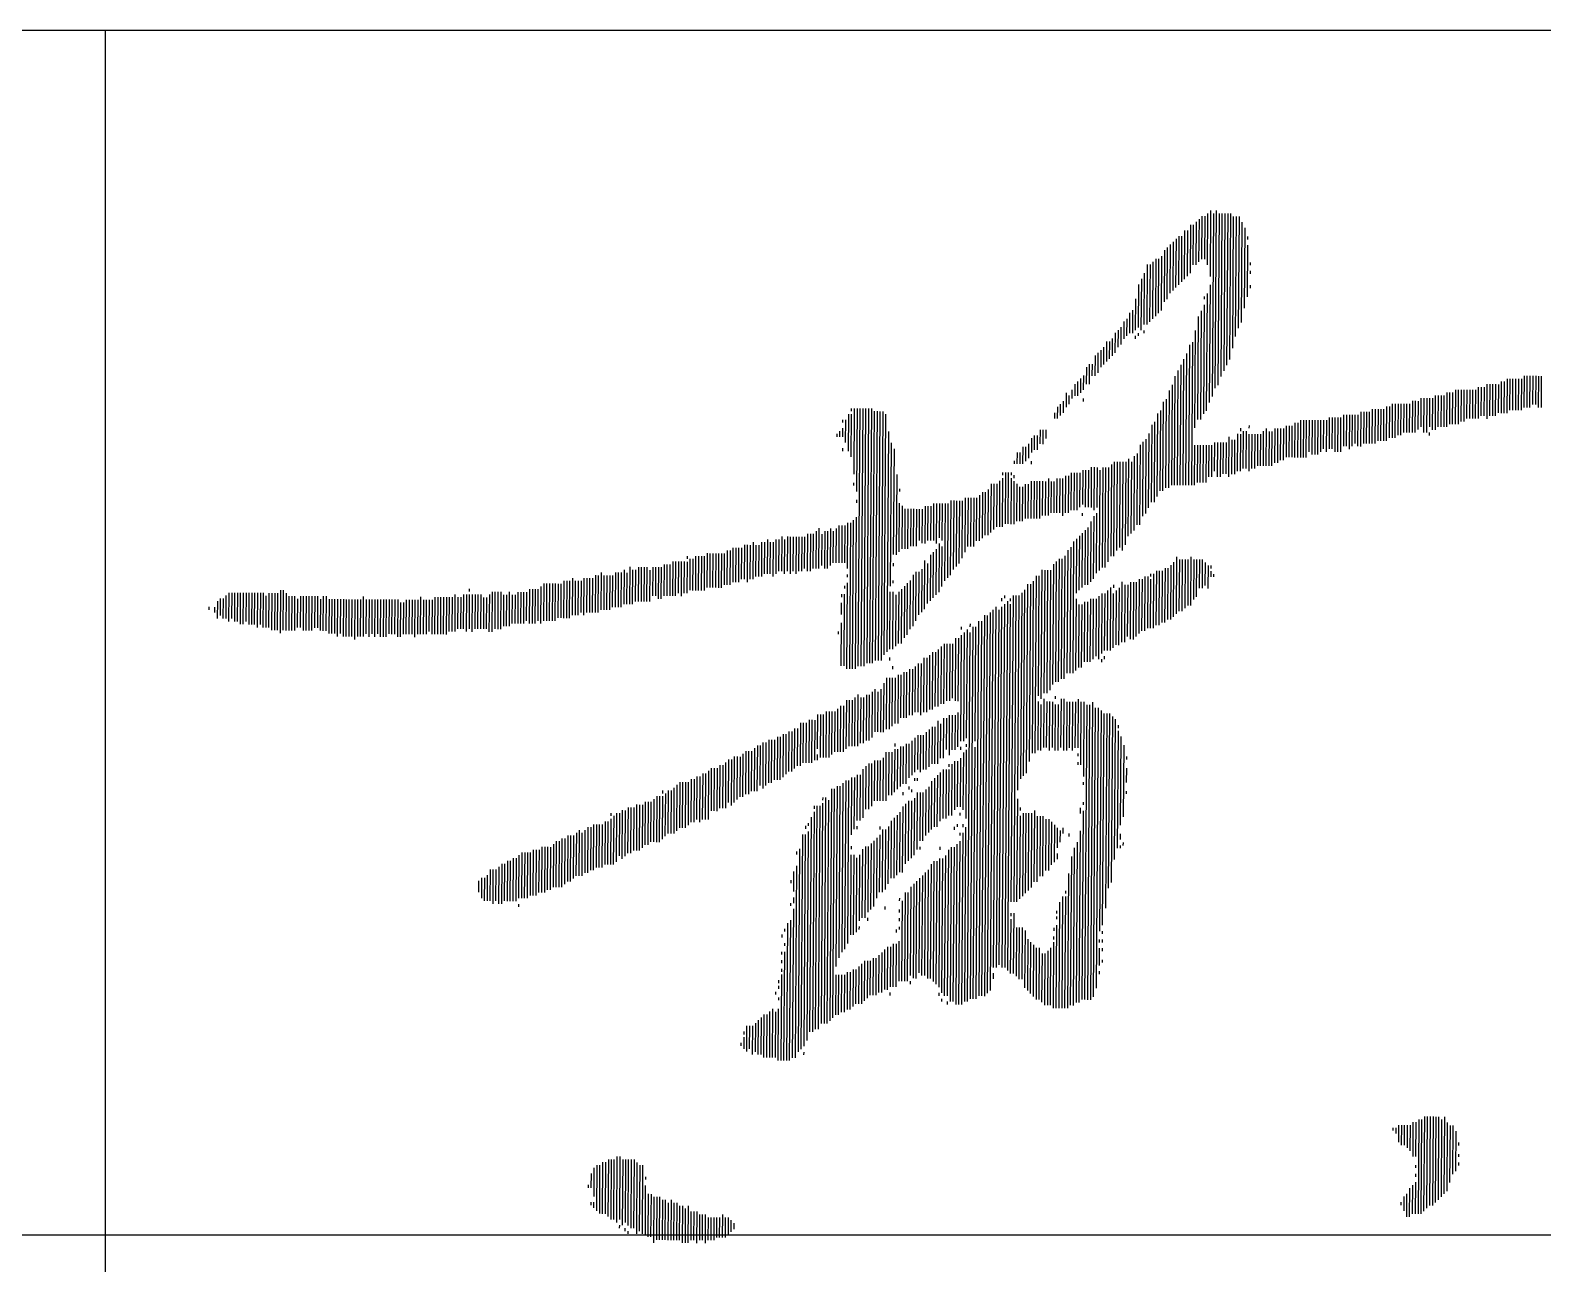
# Model space of a CAD drawing. Extents: x 1738711 to 2346805, y 1189731 to 2516152.
# Drawn here: x 1980489.6 to 1980866.3, y 1284562.9 to 1284870.1 of the extents above; entities that cross this region are included whole.
import ezdxf
from ezdxf.enums import TextEntityAlignment as Align

# ---------------------------------------------------------------- set-up
doc = ezdxf.new("R2010")
doc.units = 0
doc.header["$LTSCALE"] = 1000
doc.header["$MEASUREMENT"] = 0
doc.layers.add('TK', color=4, linetype='Continuous')
doc.layers.add('签名', color=2, linetype='Continuous')
doc.styles.add('宋体', font='SIMSUN.TTF', dxfattribs={"width": 0.75})

# ---------------------------------------------------------------- blocks, each defined once
blk = doc.blocks.new('hjashrtahreahe')
at = {"layer": 'TK', "color": 7}
for p, q in [((76600, 2800), (83100, 2800)), ((81250.29, 2800), (81250.29, 1000)), ((76600, 2200), (83100, 2200))]:
    blk.add_line(p, q, dxfattribs=at)
at = {"layer": 'TK', "style": '宋体', "width": 0.75}
for tag, height, p in [('项目负责人', 350, (6002.88, 57088.65)), ('专业负责人', 350, (6002.88, 56223.66)), ('设计人', 350, (6002.88, 55419.43)), ('版号1', 250, (77303.87, 22193.36)), ('时间1', 250, (82405.29, 22193.36)), ('版号2', 250, (77303.87, 21593.36)), ('时间2', 250, (82405.29, 21593.36)), ('版号3', 250, (77303.87, 20993.36)), ('时间3', 250, (82405.29, 20993.36)), ('建筑会签', 0.0001, (78977.88, 2403.16)), ('电气会签', 0.0001, (82127.88, 2403.16)), ('结构会签', 0.0001, (78977.88, 1803.16)), ('暖通会签', 0.0001, (82127.88, 1803.16)), ('给排水会签', 0.0001, (78977.88, 1249.52)), ('智能化会签', 0.0001, (82127.88, 1249.52))]:
    blk.add_attdef(tag, text='', height=height, dxfattribs=at).set_placement(p, align=Align.CENTER)
for tag, p in [('合作设计单位', (80815.88, 48985.89)), ('版号说明1', (79853.88, 22318.17)), ('版号说明2', (79853.88, 21718.17)), ('版号说明3', (79853.88, 21118.17)), ('浙江绿储科技有限公司', (80545.18, 16035.89)), ('百兆瓦级集中式熔盐储能关键', (80545.18, 14953.21)), ('设备研发及制造基地项目', (80545.18, 14603.3)), ('1#研发楼', (80545.18, 13635.89)), ('图名', (80545.18, 12435.89)), ('工程编号', (78977.88, 11460.89)), ('子项编号', (82127.88, 11460.89)), ('建筑', (78977.88, 10710.89)), ('图号', (82127.88, 10710.89)), ('施工图', (78977.88, 9960.89)), ('2023.03', (82127.88, 9960.89)), ('审定', (79352.88, 8460.89)), ('审核', (79352.88, 7710.89)), ('工程负责', (79352.88, 6960.89)), ('专业负责', (79352.88, 6210.89)), ('设计', (79352.88, 5460.89)), ('制图', (79352.88, 4710.89)), ('校对', (79352.88, 3960.89))]:
    blk.add_attdef(tag, text='', height=250, dxfattribs=at).set_placement(p, align=Align.MIDDLE_CENTER)
blk = doc.blocks.new('A$C579C72A4')
for p, q in [((746.3, 769.3), (746, 730.8)), ((748.5, 771.4), (748.1, 722.2)), ((750.6, 769.2), (749.6, 632.4)), ((752.7, 771.4), (751.8, 638.8)), ((754.9, 769.2), (753.9, 640.9)), ((757, 769.2), (756.1, 647.3)), ((759.1, 769.2), (758.3, 651.6)), ((761.3, 769.2), (760.5, 655.8)), ((763.4, 769.2), (762.6, 660.1)), ((733.4, 760.8), (733.2, 724.5)), ((735.6, 760.8), (735.3, 730.9)), ((737.7, 762.9), (737.5, 730.8)), ((739.9, 765), (739.6, 733)), ((742, 767.2), (741.8, 735.1)), ((744.2, 767.2), (743.9, 735.1)), ((765.5, 767), (764.8, 668.6)), ((767.7, 767), (767, 677.2)), ((769.8, 767), (769.2, 683.6)), ((771.9, 762.7), (771.4, 687.8)), ((774, 758.4), (773.6, 698.5)), ((718.3, 746), (718.1, 709.6)), ((720.5, 748.1), (720.2, 711.7)), ((722.7, 750.2), (722.4, 713.8)), ((724.8, 752.3), (724.5, 716)), ((726.9, 752.3), (726.7, 718.1)), ((729.1, 756.6), (728.9, 720.2)), ((731.3, 756.6), (731, 722.3)), ((776.1, 752), (776.1, 749.8)), ((707.6, 735.3), (707.3, 692.6)), ((709.7, 735.3), (709.4, 694.7)), ((711.9, 737.4), (711.6, 696.8)), ((714, 741.7), (713.8, 703.2)), ((716.2, 743.8), (715.9, 705.3)), ((776.1, 745.5), (775.8, 707)), ((698.9, 724.7), (698.7, 686.2)), ((701.1, 731.1), (700.8, 686.2)), ((703.3, 731.1), (703, 688.3)), ((705.4, 733.2), (705.1, 690.5)), ((778.1, 732.7), (778.1, 730.6)), ((778.1, 726.3), (778.1, 724.1)), ((694.6, 716.2), (694.4, 684.1)), ((696.8, 720.4), (696.5, 682)), ((748.1, 715.8), (747.4, 628.1)), ((778, 715.6), (778, 713.4)), ((692.4, 705.5), (692.2, 682)), ((743.7, 700.9), (743.1, 619.6)), ((743.7, 707.3), (743.7, 705.1)), ((745.9, 709.4), (745.3, 621.7)), ((685.9, 690.6), (685.8, 677.8)), ((688, 694.9), (687.9, 679.9)), ((690.2, 697), (690.1, 679.9)), ((739.3, 692.3), (738.8, 615.4)), ((741.5, 696.6), (740.9, 615.3)), ((677.2, 680), (677.1, 665)), ((679.4, 682.1), (679.3, 669.3)), ((681.5, 684.2), (681.5, 671.4)), ((683.7, 688.5), (683.6, 675.6)), ((694.3, 679.8), (694.3, 677.7)), ((698.6, 681.9), (698.6, 679.8)), ((737.1, 681.7), (736.6, 609)), ((666.5, 667.2), (666.4, 654.4)), ((668.6, 669.3), (668.5, 656.5)), ((670.8, 673.6), (670.7, 658.6)), ((672.9, 673.6), (672.8, 660.7)), ((675.1, 675.7), (675, 662.9)), ((692.2, 677.7), (692.2, 675.6)), ((732.8, 671), (732, 566.2)), ((734.9, 673.1), (734.2, 566.2)), ((657.8, 656.6), (657.7, 641.6)), ((660, 656.6), (659.9, 648)), ((662.2, 663), (662, 648)), ((664.3, 665.1), (664.2, 650.1)), ((726.3, 656.1), (725.6, 566.3)), ((728.4, 660.3), (727.7, 566.3)), ((730.6, 664.6), (729.9, 566.2)), ((651.3, 645.9), (651.3, 635.2)), ((653.5, 648.1), (653.4, 637.4)), ((655.7, 654.5), (655.6, 641.6)), ((721.9, 647.6), (721.3, 566.3)), ((724.1, 651.8), (723.5, 566.3)), ((970, 645.8), (969.8, 620.1)), ((972.1, 645.8), (971.9, 622.2)), ((974.2, 645.7), (974.1, 622.2)), ((976.4, 645.7), (976.2, 622.2)), ((978.5, 645.7), (978.3, 622.2)), ((980.7, 645.7), (980.5, 622.2)), ((982.8, 647.8), (982.6, 624.3)), ((984.9, 647.8), (984.8, 624.3)), ((987.1, 647.8), (986.9, 624.3)), ((989.2, 647.8), (989.1, 626.4)), ((991.4, 647.8), (991.2, 626.4)), ((993.5, 647.7), (993.3, 624.2)), ((995.6, 647.7), (995.5, 624.2)), ((640.6, 635.3), (640.5, 624.6)), ((642.7, 633.2), (642.6, 626.7)), ((644.9, 637.4), (644.8, 631)), ((647, 641.7), (647, 633.1)), ((649.2, 643.8), (649.1, 633.1)), ((717.6, 636.9), (717, 564.2)), ((719.7, 641.2), (719.2, 566.3)), ((916.4, 633.3), (916.2, 607.7)), ((918.6, 633.3), (918.4, 609.8)), ((920.7, 633.3), (920.5, 609.8)), ((922.8, 633.3), (922.7, 609.8)), ((925, 635.4), (924.8, 609.7)), ((927.1, 635.4), (927, 611.9)), ((929.3, 635.4), (929.1, 611.9)), ((931.4, 637.5), (931.2, 611.8)), ((933.6, 637.5), (933.4, 611.8)), ((935.7, 637.5), (935.5, 613.9)), ((937.8, 637.5), (937.7, 613.9)), ((940, 637.4), (939.8, 616.1)), ((942.1, 637.4), (942, 616)), ((944.2, 637.4), (944.1, 616)), ((946.4, 637.4), (946.2, 616)), ((948.5, 639.5), (948.4, 616)), ((950.7, 639.5), (950.5, 618.1)), ((952.8, 639.5), (952.7, 618.1)), ((955, 641.6), (954.8, 615.9)), ((957.1, 641.6), (956.9, 618.1)), ((959.2, 641.6), (959.1, 618.1)), ((961.4, 641.6), (961.2, 618)), ((963.5, 641.5), (963.4, 620.2)), ((965.7, 643.7), (965.5, 620.1)), ((967.8, 643.7), (967.6, 620.1)), ((480.1, 623.6), (480.1, 621.5)), ((482.2, 623.6), (481.9, 574.4)), ((484.4, 623.6), (483.9, 561.6)), ((486.5, 623.6), (485.1, 431.1)), ((488.7, 623.6), (487.3, 431.1)), ((490.8, 623.6), (489.4, 431.1)), ((492.9, 623.5), (491.6, 433.2)), ((495.1, 623.5), (493.7, 433.2)), ((634.1, 624.7), (634, 616.1)), ((636.2, 626.8), (636.2, 618.2)), ((638.4, 628.9), (638.3, 620.4)), ((653.4, 630.9), (653.4, 628.8)), ((711, 622), (710.6, 562.1)), ((713.2, 628.4), (712.7, 562.1)), ((715.4, 630.5), (714.9, 564.2)), ((869.3, 623), (869.1, 597.3)), ((871.4, 623), (871.2, 597.3)), ((873.6, 622.9), (873.4, 599.4)), ((875.7, 622.9), (875.5, 599.4)), ((877.8, 622.9), (877.7, 599.4)), ((880, 625), (879.8, 599.4)), ((882.1, 625), (882, 601.5)), ((884.3, 627.1), (884.1, 601.5)), ((886.4, 627.1), (886.2, 601.5)), ((888.6, 627.1), (888.4, 603.6)), ((890.7, 627.1), (890.5, 603.6)), ((892.8, 627.1), (892.7, 605.7)), ((895, 627.1), (894.8, 605.7)), ((897.1, 627.1), (897, 605.7)), ((899.3, 629.2), (899.1, 605.7)), ((901.4, 629.2), (901.2, 605.6)), ((903.6, 629.1), (903.4, 607.8)), ((905.7, 631.3), (905.6, 609.9)), ((907.8, 631.3), (907.7, 605.6)), ((910, 631.2), (909.8, 605.6)), ((912.1, 631.2), (912, 609.8)), ((914.3, 631.2), (914.1, 607.7)), ((473.6, 615.1), (473.6, 613)), ((475.8, 615.1), (475.6, 598)), ((477.9, 619.4), (477.7, 591.6)), ((480.1, 619.4), (479.8, 587.3)), ((497.2, 621.4), (495.8, 433.2)), ((499.3, 621.4), (498, 435.3)), ((501.5, 621.3), (500.1, 435.3)), ((503.6, 621.3), (502.3, 435.3)), ((505.7, 619.2), (504.4, 439.6)), ((631.9, 620.4), (631.9, 616.1)), ((704.5, 611.3), (704.1, 553.6)), ((706.7, 613.5), (706.3, 553.6)), ((708.9, 619.9), (708.4, 557.8)), ((777.3, 610.8), (777.2, 608.7)), ((805, 610.6), (804.9, 587.1)), ((807.2, 610.6), (807, 587.1)), ((809.3, 610.6), (809.2, 587.1)), ((811.5, 612.7), (811.3, 587)), ((813.6, 612.7), (813.4, 587)), ((815.8, 614.8), (815.6, 587)), ((817.9, 614.8), (817.7, 587)), ((820, 614.8), (819.8, 587)), ((822.2, 614.8), (822, 591.2)), ((824.3, 614.7), (824.1, 589.1)), ((826.5, 614.7), (826.3, 589.1)), ((828.6, 614.7), (828.4, 589.1)), ((830.7, 614.7), (830.6, 591.2)), ((832.9, 614.7), (832.7, 593.3)), ((835, 614.7), (834.8, 591.1)), ((837.2, 616.8), (837, 593.3)), ((839.3, 616.8), (839.1, 593.3)), ((841.4, 616.8), (841.3, 591.1)), ((843.6, 616.7), (843.4, 591.1)), ((845.7, 616.7), (845.5, 591.1)), ((847.9, 618.9), (847.7, 595.3)), ((850, 618.8), (849.8, 595.3)), ((852.2, 618.8), (852, 593.2)), ((854.3, 618.8), (854.1, 595.3)), ((856.4, 618.8), (856.3, 597.4)), ((858.6, 618.8), (858.4, 595.3)), ((860.7, 620.9), (860.5, 595.2)), ((862.9, 620.9), (862.7, 597.4)), ((865, 620.9), (864.8, 597.3)), ((867.1, 620.9), (867, 597.3)), ((469.3, 604.5), (469.3, 602.3)), ((471.4, 606.6), (471.4, 602.3)), ((473.6, 608.7), (473.5, 602.3)), ((507.8, 606.3), (506.6, 441.7)), ((614.7, 601.3), (614.6, 590.6)), ((616.8, 603.4), (616.7, 592.7)), ((619, 603.4), (618.9, 592.7)), ((621.1, 607.7), (621, 597)), ((623.3, 607.6), (623.2, 596.9)), ((625.4, 607.6), (625.4, 601.2)), ((700.2, 600.7), (699.8, 545.1)), ((702.4, 604.9), (702, 549.3)), ((762.2, 602.4), (762, 572.4)), ((764.3, 600.2), (764.2, 574.5)), ((766.5, 600.2), (766.3, 574.5)), ((768.7, 604.5), (768.5, 576.7)), ((770.8, 604.4), (770.6, 576.6)), ((770.8, 608.7), (770.8, 606.6)), ((772.9, 606.6), (772.7, 578.8)), ((775.1, 606.5), (774.9, 578.7)), ((777.2, 604.4), (777, 576.6)), ((779.3, 604.4), (779.2, 578.7)), ((781.5, 604.4), (781.3, 578.7)), ((783.6, 604.3), (783.5, 580.8)), ((785.8, 604.3), (785.6, 580.8)), ((787.9, 606.5), (787.7, 580.8)), ((790.1, 608.6), (789.9, 580.8)), ((792.2, 606.4), (792, 580.8)), ((794.3, 606.4), (794.1, 580.7)), ((796.5, 608.5), (796.3, 582.9)), ((798.6, 608.5), (798.4, 582.9)), ((800.8, 608.5), (800.6, 585)), ((802.9, 608.5), (802.7, 585)), ((911.9, 605.6), (911.9, 603.4)), ((473.5, 593.8), (473.5, 591.6)), ((509.9, 597.8), (509.1, 490.8)), ((512, 593.5), (511.4, 514.4)), ((603.9, 590.7), (603.8, 582.1)), ((606, 590.7), (606, 582.1)), ((608.2, 594.9), (608.1, 582.1)), ((610.3, 594.9), (610.3, 584.2)), ((612.5, 597), (612.4, 586.3)), ((691.5, 587.9), (691.1, 532.3)), ((693.7, 590), (693.3, 536.6)), ((695.9, 596.4), (695.5, 536.6)), ((698, 598.5), (697.6, 543)), ((736.5, 596.1), (736.3, 566.2)), ((738.7, 596.1), (738.5, 568.3)), ((740.8, 596.1), (740.6, 568.3)), ((742.9, 596.1), (742.7, 568.3)), ((745.1, 596.1), (744.9, 568.3)), ((747.2, 596.1), (747, 572.5)), ((749.3, 596), (749.2, 572.5)), ((751.5, 598.2), (751.3, 576.8)), ((753.6, 598.1), (753.5, 572.5)), ((755.8, 598.1), (755.6, 572.5)), ((757.9, 598.1), (757.7, 574.6)), ((760.1, 598.1), (759.9, 574.6)), ((601.7, 584.3), (601.7, 582.1)), ((614.5, 584.2), (614.5, 582)), ((653, 577.5), (652.8, 551.8)), ((655.1, 577.5), (654.9, 549.7)), ((657.3, 577.5), (657.1, 549.7)), ((659.4, 579.6), (659.2, 549.6)), ((661.5, 579.6), (661.3, 547.5)), ((663.7, 579.5), (663.5, 549.6)), ((665.8, 577.4), (665.3, 502.6)), ((668, 579.5), (667.4, 504.7)), ((670.1, 579.5), (669.6, 504.7)), ((672.2, 579.5), (671.7, 508.9)), ((674.4, 581.6), (673.9, 513.2)), ((676.5, 583.7), (676, 513.2)), ((678.7, 583.7), (678.2, 517.4)), ((680.8, 583.7), (680.4, 519.6)), ((683, 583.7), (682.5, 517.4)), ((685.1, 583.7), (684.7, 521.7)), ((687.3, 585.8), (686.8, 528.1)), ((689.4, 583.6), (689, 530.2)), ((481.8, 568), (481.8, 565.9)), ((514, 574.2), (513.5, 514.3)), ((584.5, 567.3), (584.2, 530.9)), ((586.6, 567.3), (586.4, 533.1)), ((588.8, 567.3), (588.5, 535.2)), ((590.9, 569.4), (590.7, 535.2)), ((593.1, 571.5), (592.8, 535.2)), ((593.1, 575.8), (593.1, 573.6)), ((595.2, 575.8), (595, 537.3)), ((597.4, 575.8), (597.1, 537.3)), ((599.5, 571.5), (599.2, 537.2)), ((599.5, 575.7), (599.5, 573.6)), ((601.6, 569.3), (601.4, 537.2)), ((601.6, 573.6), (601.6, 571.4)), ((603.7, 567.2), (603.5, 539.4)), ((605.8, 565), (605.7, 539.3)), ((610.1, 567.1), (610, 541.4)), ((612.3, 567.1), (612.1, 541.4)), ((614.4, 569.2), (614.2, 541.4)), ((616.6, 569.2), (616.4, 541.4)), ((618.7, 569.2), (618.5, 541.4)), ((620.8, 569.2), (620.6, 541.4)), ((623, 569.2), (622.8, 543.5)), ((625.1, 569.1), (624.9, 543.5)), ((627.3, 571.3), (627.1, 543.5)), ((629.4, 569.1), (629.2, 545.6)), ((631.5, 569.1), (631.4, 545.6)), ((633.7, 571.2), (633.5, 545.6)), ((635.8, 571.2), (635.6, 545.5)), ((638, 571.2), (637.8, 543.4)), ((640.1, 573.3), (639.9, 545.5)), ((642.3, 573.3), (642.1, 545.5)), ((644.4, 575.4), (644.2, 547.6)), ((646.6, 575.4), (646.4, 547.6)), ((648.7, 575.4), (648.5, 547.6)), ((650.8, 575.4), (650.6, 549.7)), ((483.9, 555.2), (483.9, 553)), ((516, 563.5), (516, 561.4)), ((554.4, 554.7), (554, 499.1)), ((556.6, 554.7), (556.2, 503.3)), ((558.7, 554.6), (558.4, 505.5)), ((560.9, 554.6), (560.5, 507.6)), ((563, 554.6), (562.7, 511.8)), ((565.2, 556.7), (564.9, 516.1)), ((567.3, 556.7), (567, 520.4)), ((569.4, 556.7), (569.2, 520.4)), ((571.6, 556.7), (571.3, 520.3)), ((573.7, 556.7), (573.5, 524.6)), ((575.9, 558.8), (575.6, 524.6)), ((578, 560.9), (577.8, 526.7)), ((580.2, 560.9), (579.9, 528.8)), ((582.3, 563), (582.1, 528.8)), ((608, 565), (607.8, 539.3)), ((515.9, 552.8), (515.7, 516.5)), ((518.1, 550.7), (517.8, 518.6)), ((520.2, 548.5), (520, 518.6)), ((522.3, 548.5), (522.1, 518.6)), ((524.5, 548.5), (524.3, 520.7)), ((526.6, 548.5), (526.4, 520.7)), ((528.7, 548.4), (528.5, 520.6)), ((530.9, 548.4), (530.7, 524.9)), ((533, 548.4), (532.8, 522.8)), ((535.2, 550.5), (535, 522.7)), ((537.3, 550.5), (537.1, 524.9)), ((539.4, 550.5), (539.3, 524.8)), ((541.6, 552.6), (541.4, 524.8)), ((543.7, 552.6), (543.5, 522.7)), ((545.9, 552.6), (545.7, 526.9)), ((548, 552.6), (547.8, 524.8)), ((550.2, 552.6), (549.7, 494.8)), ((552.3, 552.6), (551.9, 497)), ((652.7, 545.4), (652.7, 543.3)), ((661.3, 543.2), (660.9, 496.2)), ((663.4, 545.3), (663.1, 500.4)), ((453.8, 531.9), (453.6, 504.1)), ((455.9, 534), (455.7, 504.1)), ((460.2, 531.8), (460, 504)), ((462.3, 531.8), (462.1, 504)), ((464.5, 533.9), (464.3, 506.1)), ((466.6, 531.8), (466.4, 508.3)), ((468.8, 533.9), (468.6, 508.2)), ((470.9, 536), (470.7, 508.2)), ((473.1, 536), (472.9, 508.2)), ((475.2, 536), (475, 508.2)), ((477.3, 538.1), (477.1, 503.9)), ((479.5, 538.1), (478.7, 429.1)), ((481.6, 540.2), (480.8, 429)), ((483.8, 542.4), (483, 429)), ((654.8, 532.6), (654.5, 491.9)), ((656.9, 534.7), (656.6, 491.9)), ((659.1, 539), (658.8, 494)), ((400.2, 521.6), (400.1, 495.9)), ((402.4, 521.6), (402.2, 493.8)), ((404.5, 521.5), (404.3, 495.9)), ((406.7, 523.7), (406.5, 495.9)), ((408.8, 521.5), (408.6, 498)), ((410.9, 521.5), (410.8, 498)), ((413.1, 523.6), (412.9, 498)), ((415.2, 523.6), (415.1, 500.1)), ((417.4, 525.7), (417.2, 500.1)), ((419.5, 523.6), (419.3, 500)), ((421.6, 523.6), (421.5, 497.9)), ((423.8, 525.7), (423.6, 500)), ((425.9, 525.7), (425.8, 502.1)), ((428.1, 527.8), (427.9, 502.1)), ((430.2, 525.6), (430, 500)), ((432.4, 527.8), (432.2, 502.1)), ((434.5, 527.7), (434.3, 499.9)), ((436.6, 527.7), (436.5, 502.1)), ((438.8, 527.7), (438.6, 499.9)), ((440.9, 527.7), (440.7, 502)), ((443.1, 527.7), (442.9, 502)), ((445.2, 527.7), (445, 504.1)), ((447.3, 529.8), (447.1, 502)), ((449.5, 529.8), (449.3, 502)), ((451.6, 529.8), (451.4, 504.1)), ((458, 529.7), (457.9, 506.2)), ((545.7, 522.7), (545.4, 486.3)), ((547.8, 520.5), (547.6, 490.6)), ((644, 519.8), (643.3, 425.7)), ((646.2, 524.1), (645.5, 425.7)), ((648.3, 526.2), (648, 485.6)), ((650.5, 528.3), (650.2, 487.7)), ((652.6, 530.4), (652.3, 489.8)), ((346.7, 509.1), (346.5, 483.5)), ((348.8, 509.1), (348.6, 483.5)), ((351, 509.1), (350.8, 485.6)), ((353.1, 509.1), (352.9, 483.4)), ((355.2, 509.1), (355.1, 485.5)), ((357.4, 509), (357.2, 485.5)), ((357.4, 513.3), (357.4, 511.2)), ((359.5, 511.2), (359.4, 487.7)), ((361.7, 511.2), (361.5, 487.6)), ((363.8, 513.3), (363.6, 487.6)), ((366, 513.3), (365.8, 487.6)), ((368.1, 513.2), (367.9, 487.6)), ((370.2, 513.2), (370.1, 487.6)), ((372.4, 515.4), (372.2, 489.7)), ((374.5, 515.3), (374.3, 489.7)), ((376.7, 515.3), (376.5, 489.7)), ((378.8, 515.3), (378.6, 489.7)), ((380.9, 515.3), (380.8, 489.6)), ((383.1, 515.3), (382.9, 489.6)), ((385.2, 515.3), (385.1, 491.7)), ((387.4, 517.4), (387.2, 491.7)), ((389.5, 517.4), (389.3, 491.7)), ((391.7, 519.5), (391.5, 493.8)), ((393.8, 519.5), (393.6, 493.8)), ((395.9, 519.5), (395.8, 493.8)), ((398.1, 519.4), (397.9, 495.9)), ((534.9, 509.9), (534.6, 473.6)), ((539.2, 514.2), (538.9, 479.9)), ((541.3, 516.3), (541.1, 482.1)), ((543.5, 518.4), (543.2, 484.2)), ((633.2, 509.2), (632.6, 419.4)), ((635.4, 511.3), (634.7, 419.4)), ((637.5, 511.3), (636.9, 421.5)), ((639.7, 513.4), (639, 421.5)), ((641.9, 517.7), (641.2, 425.7)), ((720.9, 508.6), (720.6, 467.9)), ((723.1, 512.8), (722.8, 470.1)), ((725.2, 510.7), (724.9, 472.2)), ((727.3, 510.7), (727.1, 472.2)), ((729.5, 510.6), (729.2, 474.3)), ((731.6, 510.6), (731.4, 476.4)), ((733.8, 512.8), (733.5, 476.4)), ((735.9, 510.6), (735.7, 480.7)), ((738, 510.6), (737.8, 482.8)), ((740.2, 510.6), (740, 489.2)), ((742.3, 510.6), (742.2, 489.2)), ((288.9, 498.9), (288.7, 471.1)), ((291, 498.8), (290.8, 471)), ((293.2, 501), (293, 473.2)), ((295.3, 498.8), (295.1, 473.1)), ((297.4, 498.8), (297.2, 473.1)), ((299.6, 498.8), (299.4, 473.1)), ((301.7, 498.8), (301.5, 475.2)), ((303.9, 500.9), (303.7, 475.2)), ((306, 500.9), (305.8, 475.2)), ((308.1, 500.9), (308, 475.2)), ((310.3, 503), (310.1, 477.3)), ((312.4, 500.8), (312.2, 477.3)), ((314.6, 505.1), (314.4, 477.3)), ((316.7, 502.9), (316.5, 477.3)), ((318.8, 502.9), (318.7, 479.4)), ((321, 505), (320.8, 479.4)), ((323.1, 505), (323, 479.4)), ((325.3, 505), (325.1, 479.3)), ((327.4, 505), (327.2, 479.3)), ((329.5, 502.8), (329.4, 479.3)), ((331.7, 505), (331.5, 483.6)), ((333.8, 504.9), (333.7, 483.6)), ((336, 504.9), (335.8, 481.4)), ((338.1, 504.9), (337.9, 481.4)), ((340.3, 507), (340.1, 483.5)), ((342.4, 507), (342.2, 483.5)), ((344.5, 507), (344.4, 483.5)), ((477.1, 499.6), (477.1, 497.5)), ((511.3, 507.9), (511.3, 505.8)), ((526.2, 499.3), (526, 460.8)), ((528.4, 501.4), (528.1, 465)), ((530.5, 501.4), (530.3, 469.3)), ((532.7, 503.5), (532.5, 471.4)), ((537, 507.8), (536.8, 477.8)), ((618.2, 498.6), (617.2, 366)), ((620.3, 498.6), (619.7, 408.8)), ((622.5, 502.9), (621.8, 406.6)), ((624.6, 502.8), (624, 410.9)), ((626.8, 502.8), (626.1, 410.9)), ((628.9, 502.8), (628.3, 413)), ((631.1, 507.1), (630.4, 417.3)), ((699.5, 498), (699.2, 457.4)), ((701.6, 498), (701.3, 459.5)), ((703.7, 500.1), (703.7, 498)), ((705.9, 500.1), (705.6, 459.5)), ((708, 502.2), (707.7, 461.6)), ((710.2, 502.2), (709.9, 461.6)), ((712.3, 502.2), (712, 463.7)), ((714.5, 504.3), (714.2, 463.7)), ((716.6, 504.3), (716.3, 465.8)), ((718.8, 506.4), (718.5, 465.8)), ((744.4, 508.4), (744.3, 491.3)), ((746.6, 506.2), (746.4, 489.1)), ((748.7, 502), (748.6, 497.7)), ((748.7, 506.2), (748.7, 504.1)), ((750.8, 499.8), (750.8, 497.7)), ((53.6, 487.7), (53.3, 455.6)), ((55.7, 487.7), (55.5, 457.8)), ((194.7, 488.8), (194.7, 486.7)), ((211.8, 486.6), (211.6, 456.6)), ((213.9, 486.6), (213.7, 458.8)), ((216.1, 486.5), (215.9, 458.7)), ((218.2, 486.5), (218, 458.7)), ((224.6, 486.5), (224.4, 460.8)), ((231, 486.4), (230.9, 462.9)), ((233.2, 486.4), (233, 462.9)), ((235.3, 486.4), (235.2, 462.9)), ((237.5, 486.4), (237.3, 465)), ((239.6, 488.5), (239.4, 462.9)), ((241.8, 488.5), (241.6, 462.8)), ((243.9, 488.5), (243.7, 462.8)), ((246, 488.5), (245.9, 464.9)), ((248.2, 490.6), (248, 462.8)), ((250.3, 492.7), (250.1, 464.9)), ((252.5, 492.7), (252.3, 464.9)), ((254.6, 492.7), (254.4, 464.9)), ((256.8, 492.7), (256.6, 464.9)), ((258.9, 492.7), (258.7, 464.9)), ((261, 492.6), (260.8, 467)), ((263.2, 492.6), (263, 467)), ((265.3, 494.7), (265.1, 466.9)), ((267.5, 494.7), (267.3, 466.9)), ((269.6, 494.7), (269.4, 466.9)), ((271.8, 496.8), (271.6, 469)), ((273.9, 494.7), (273.7, 469)), ((276, 494.7), (275.8, 469)), ((278.2, 494.7), (278, 471.1)), ((280.3, 496.8), (280.1, 469)), ((282.4, 496.8), (282.3, 471.1)), ((284.6, 496.7), (284.4, 471.1)), ((286.7, 496.7), (286.5, 471.1)), ((474.9, 491.1), (474.9, 489)), ((477, 493.2), (476.6, 429.1)), ((509, 486.6), (508.7, 443.8)), ((511.2, 486.6), (510.9, 443.8)), ((511.2, 495.1), (511.2, 493)), ((515.5, 486.5), (515.2, 448)), ((517.6, 488.6), (517.3, 448)), ((519.8, 490.8), (519.5, 452.3)), ((521.9, 492.9), (521.6, 454.4)), ((524.1, 495), (523.8, 458.7)), ((609.6, 488), (608.6, 349)), ((611.7, 492.2), (610.7, 351.1)), ((613.9, 492.2), (612.9, 359.7)), ((616, 494.4), (615.1, 366.1)), ((671.6, 487.5), (671.3, 442.6)), ((673.7, 489.7), (673.4, 442.6)), ((675.9, 491.8), (675.9, 489.6)), ((678, 487.5), (677.7, 446.9)), ((680.1, 489.6), (679.8, 446.8)), ((682.3, 493.9), (682, 449)), ((684.4, 491.7), (684.1, 449)), ((686.6, 491.7), (686.3, 453.2)), ((688.7, 493.8), (688.4, 451.1)), ((690.9, 493.8), (690.6, 451)), ((693, 493.8), (692.7, 453.2)), ((695.2, 495.9), (694.9, 455.3)), ((697.3, 495.9), (697, 457.4)), ((703.7, 495.9), (703.5, 459.5)), ((0, 475.3), (0, 473.1)), ((4.3, 475.2), (4.3, 471)), ((6.5, 479.5), (6.4, 466.7)), ((8.6, 481.6), (8.5, 468.8)), ((10.8, 481.6), (10.6, 466.6)), ((12.9, 483.7), (12.8, 466.6)), ((15.1, 485.9), (14.9, 464.5)), ((17.2, 485.8), (17.1, 466.6)), ((19.3, 485.8), (19.2, 464.4)), ((21.5, 485.8), (21.3, 464.4)), ((23.6, 485.8), (23.4, 462.3)), ((25.8, 485.8), (25.6, 462.3)), ((27.9, 485.8), (27.7, 464.4)), ((30, 485.7), (29.9, 462.2)), ((32.2, 485.7), (32, 462.2)), ((34.3, 485.7), (34.1, 462.2)), ((36.4, 485.7), (36.3, 460)), ((38.6, 485.7), (38.4, 462.2)), ((40.7, 485.7), (40.5, 460)), ((42.8, 483.5), (42.7, 460)), ((45, 485.6), (44.8, 460)), ((47.1, 485.6), (46.9, 457.8)), ((49.3, 485.6), (49.1, 457.8)), ((51.4, 485.6), (51.2, 457.8)), ((57.8, 485.5), (57.6, 457.7)), ((60, 483.4), (59.8, 457.7)), ((62.1, 483.4), (61.9, 457.7)), ((64.2, 483.4), (64, 457.7)), ((66.4, 481.2), (66.2, 459.8)), ((68.5, 483.3), (68.3, 459.8)), ((70.6, 483.3), (70.5, 457.7)), ((72.8, 483.3), (72.6, 457.6)), ((74.9, 483.3), (74.7, 457.6)), ((77.1, 483.3), (76.9, 457.6)), ((79.2, 483.3), (79, 459.7)), ((81.3, 483.2), (81.2, 459.7)), ((83.5, 481.1), (83.3, 457.6)), ((85.6, 483.2), (85.4, 457.5)), ((87.7, 483.2), (87.6, 457.5)), ((89.9, 481), (89.7, 455.4)), ((92, 481), (91.8, 455.4)), ((94.1, 481), (94, 455.3)), ((96.3, 481), (96.1, 453.2)), ((98.4, 481), (98.2, 455.3)), ((100.6, 481), (100.4, 453.2)), ((102.7, 480.9), (102.5, 453.1)), ((104.8, 480.9), (104.6, 453.1)), ((107, 480.9), (106.8, 453.1)), ((109.1, 480.9), (108.9, 451)), ((111.3, 480.9), (111.1, 453.1)), ((113.4, 480.9), (113.2, 453.1)), ((115.5, 483), (115.3, 453.1)), ((117.7, 480.8), (117.5, 455.2)), ((119.8, 480.8), (119.6, 453)), ((121.9, 480.8), (121.8, 455.1)), ((124.1, 480.8), (123.9, 453)), ((126.2, 480.8), (126, 455.1)), ((128.4, 480.8), (128.2, 453)), ((130.5, 480.7), (130.3, 452.9)), ((132.6, 480.7), (132.4, 452.9)), ((134.8, 480.7), (134.6, 455.1)), ((136.9, 480.7), (136.7, 455)), ((139.1, 480.7), (138.9, 455)), ((141.2, 480.7), (141, 452.9)), ((143.3, 478.5), (143.1, 452.9)), ((145.5, 478.5), (145.3, 455)), ((147.6, 480.6), (147.4, 455)), ((149.7, 480.6), (149.6, 454.9)), ((151.9, 480.6), (151.7, 454.9)), ((154, 480.6), (153.8, 452.8)), ((156.2, 480.6), (156, 454.9)), ((158.3, 482.7), (158.1, 454.9)), ((160.4, 480.5), (160.3, 454.9)), ((162.6, 480.5), (162.4, 454.9)), ((164.7, 480.5), (164.5, 457)), ((166.9, 480.5), (166.7, 454.8)), ((169, 482.6), (168.8, 454.8)), ((171.1, 482.6), (170.9, 454.8)), ((173.3, 482.6), (173.1, 454.8)), ((175.4, 482.6), (175.2, 454.8)), ((177.6, 482.5), (177.4, 454.7)), ((179.7, 482.5), (179.5, 456.9)), ((181.8, 482.5), (181.7, 456.9)), ((184, 484.6), (183.8, 456.8)), ((186.1, 482.5), (185.9, 459)), ((188.3, 482.5), (188.1, 458.9)), ((190.4, 484.6), (190.2, 458.9)), ((192.5, 484.6), (192.3, 456.8)), ((194.7, 484.6), (194.5, 458.9)), ((196.8, 484.5), (196.6, 456.7)), ((199, 484.5), (198.8, 458.9)), ((201.1, 484.5), (200.9, 458.9)), ((203.2, 484.5), (203.1, 458.8)), ((205.4, 482.3), (205.2, 458.8)), ((207.5, 482.3), (207.3, 458.8)), ((209.7, 484.5), (209.4, 456.7)), ((220.3, 484.4), (220.2, 460.9)), ((222.5, 484.4), (222.3, 460.8)), ((226.8, 484.3), (226.6, 462.9)), ((228.9, 484.3), (228.7, 462.9)), ((472.6, 478.3), (472.6, 469.7)), ((472.7, 484.7), (472.7, 482.6)), ((474.8, 484.7), (474.4, 431.2)), ((513.3, 484.4), (513, 445.9)), ((588.1, 475.3), (586.1, 205.9)), ((592.4, 475.3), (590.4, 208)), ((592.4, 481.7), (592.4, 479.6)), ((594.5, 477.4), (592.6, 205.8)), ((594.6, 483.8), (594.6, 481.7)), ((596.7, 479.5), (594.7, 205.8)), ((598.8, 477.4), (596.8, 203.7)), ((598.8, 481.6), (598.8, 479.5)), ((601, 483.8), (599.3, 255)), ((603.1, 483.8), (601.5, 255)), ((605.3, 483.7), (604.2, 338.3)), ((607.4, 485.9), (606.4, 346.9)), ((648, 481.3), (647.6, 427.8)), ((650.1, 477), (649.8, 430)), ((652.3, 477), (651.9, 429.9)), ((654.4, 479.1), (654.1, 434.2)), ((656.5, 479.1), (656.2, 434.2)), ((658.7, 481.2), (658.4, 434.2)), ((660.8, 481.2), (660.5, 436.3)), ((663, 481.2), (662.7, 438.4)), ((665.1, 483.3), (664.8, 436.3)), ((667.3, 485.4), (667, 440.5)), ((669.4, 485.4), (669.1, 442.6)), ((675.8, 485.4), (675.5, 444.7)), ((472.5, 463.3), (472.3, 431.2)), ((575.2, 464.7), (573.1, 182.4)), ((577.3, 464.7), (575.3, 184.6)), ((579.5, 469), (577.4, 184.6)), ((581.6, 468.9), (579.6, 184.5)), ((583.8, 471.1), (581.7, 186.7)), ((585.9, 473.2), (583.9, 188.8)), ((590.2, 473.2), (588.3, 205.9)), ((470.3, 456.9), (470.3, 454.8)), ((558, 452), (557.6, 405)), ((562.3, 454.1), (561.7, 375)), ((562.3, 460.5), (562.3, 458.4)), ((564.4, 456.2), (563.8, 375)), ((566.6, 458.4), (566, 377.1)), ((568.7, 456.2), (566.7, 180.4)), ((568.8, 462.6), (568.7, 460.5)), ((570.9, 460.5), (568.9, 182.5)), ((573, 460.4), (572.4, 374.9)), ((540.8, 441.4), (540.5, 398.7)), ((542.9, 441.4), (542.6, 400.8)), ((545.1, 443.5), (544.8, 400.8)), ((547.2, 445.7), (546.9, 402.9)), ((549.4, 447.8), (549.1, 402.9)), ((551.5, 447.8), (551.2, 405)), ((553.7, 447.8), (553.4, 405)), ((555.8, 447.7), (555.5, 407.1)), ((560.1, 452), (559.8, 404.9)), ((508.7, 437.4), (508.7, 435.3)), ((510.8, 431), (510.8, 428.8)), ((527.9, 430.8), (527.6, 396.6)), ((530, 433), (529.8, 396.6)), ((532.2, 432.9), (531.9, 394.5)), ((534.4, 437.2), (534.1, 396.6)), ((536.5, 437.2), (536.2, 396.6)), ((538.6, 439.3), (538.4, 398.7)), ((666.9, 436.2), (666.9, 434.1)), ((669.1, 438.4), (669.1, 436.2)), ((504.3, 418.2), (504, 381.8)), ((506.4, 422.4), (506.2, 383.9)), ((508.6, 422.4), (508.3, 383.9)), ((510.7, 422.4), (510.5, 386.1)), ((512.9, 422.4), (512.6, 388.2)), ((515, 424.5), (514.8, 388.2)), ((517.2, 424.5), (516.9, 392.4)), ((519.3, 426.6), (519.1, 392.4)), ((521.4, 426.6), (521.2, 392.4)), ((523.6, 428.7), (523.4, 394.5)), ((525.7, 428.7), (525.5, 394.5)), ((482.8, 407.6), (482.6, 371.3)), ((485, 409.8), (484.7, 371.3)), ((487.1, 407.6), (486.8, 373.4)), ((489.2, 407.6), (489, 373.4)), ((491.4, 409.7), (491.1, 375.5)), ((493.5, 409.7), (493.3, 375.5)), ((495.7, 411.8), (495.4, 377.6)), ((497.8, 413.9), (497.6, 381.9)), ((500, 411.8), (499.7, 381.9)), ((502.1, 413.9), (501.9, 381.8)), ((632.5, 408.7), (632.5, 406.6)), ((461.4, 397.1), (461.1, 362.9)), ((463.5, 397.1), (463.3, 362.9)), ((465.6, 397.1), (465.4, 365)), ((467.8, 397.1), (467.6, 367.1)), ((469.9, 399.2), (469.7, 367.1)), ((472.1, 401.3), (471.8, 367.1)), ((474.2, 401.3), (474, 367.1)), ((476.4, 405.5), (476.1, 369.2)), ((478.5, 405.5), (478.3, 371.3)), ((480.7, 405.5), (480.4, 371.3)), ((559.7, 396.4), (559.5, 370.7)), ((619.7, 404.5), (619.4, 368.2)), ((621.8, 402.4), (621.5, 368.1)), ((623.9, 406.6), (623.7, 370.3)), ((626.1, 404.5), (625.8, 370.3)), ((628.2, 404.5), (627.9, 368.1)), ((630.3, 404.4), (630.1, 370.2)), ((632.5, 402.3), (632.2, 368.1)), ((634.6, 402.3), (634.4, 368.1)), ((636.8, 406.5), (636.5, 370.2)), ((638.9, 406.5), (638.6, 368)), ((641, 404.4), (640.8, 368)), ((643.2, 404.3), (642.9, 370.1)), ((645.3, 404.3), (645.1, 368)), ((647.5, 404.3), (647.2, 370.1)), ((649.6, 406.4), (649.3, 370.1)), ((651.7, 404.3), (651.4, 357.2)), ((653.9, 404.3), (653.5, 348.7)), ((656, 402.1), (654.4, 181.9)), ((658.1, 402.1), (656.5, 181.8)), ((660.3, 404.2), (658.7, 181.8)), ((662.4, 399.9), (660.8, 184)), ((664.5, 399.9), (663, 190.4)), ((666.7, 397.8), (665.5, 233.1)), ((668.8, 395.6), (667.6, 237.4)), ((670.9, 395.6), (669.9, 250.2)), ((673.1, 395.6), (672.1, 265.1)), ((437.7, 384.4), (437.5, 354.5)), ((439.9, 384.4), (439.7, 356.6)), ((442.1, 388.7), (441.8, 356.6)), ((444.2, 388.7), (444, 358.7)), ((446.3, 388.7), (446.1, 358.7)), ((448.5, 390.8), (448.3, 358.7)), ((450.6, 390.8), (450.4, 358.7)), ((452.8, 390.7), (452.5, 360.8)), ((454.9, 395), (454.7, 369.3)), ((457.1, 395), (456.8, 362.9)), ((459.2, 395), (459, 362.9)), ((540.4, 385.8), (540.2, 358)), ((542.5, 385.8), (542.3, 358)), ((544.7, 390.1), (544.5, 358)), ((546.8, 387.9), (546.6, 362.3)), ((549, 392.2), (548.8, 362.3)), ((551.1, 392.2), (551, 368.7)), ((553.3, 394.3), (553.1, 364.4)), ((555.4, 394.3), (555.2, 368.6)), ((557.6, 394.3), (557.4, 368.6)), ((675.2, 393.4), (674.3, 269.4)), ((677.3, 391.3), (676.5, 286.5)), ((679.4, 387), (679.4, 384.8)), ((414.1, 373.9), (413.9, 339.7)), ((416.3, 373.9), (416.1, 341.8)), ((418.4, 376), (418.2, 343.9)), ((420.6, 376), (420.3, 343.9)), ((422.7, 376), (422.5, 346.1)), ((424.9, 378.1), (424.6, 346)), ((427, 378.1), (426.8, 346)), ((429.2, 380.2), (428.9, 348.1)), ((431.3, 380.2), (431.1, 350.3)), ((433.5, 382.3), (433.2, 352.4)), ((435.6, 382.3), (435.4, 352.4)), ((512.5, 373.2), (512.5, 371.1)), ((521.1, 373.1), (520.8, 343.2)), ((523.2, 373.1), (523, 347.5)), ((525.4, 375.3), (525.2, 349.6)), ((527.5, 377.4), (527.3, 351.7)), ((529.7, 379.5), (529.5, 353.8)), ((531.8, 379.5), (531.6, 351.7)), ((533.9, 379.5), (533.8, 353.8)), ((536.1, 381.6), (535.9, 353.8)), ((538.2, 383.7), (538, 355.9)), ((679.4, 382.7), (678.7, 295)), ((681.5, 378.4), (681, 312.1)), ((392.7, 363.4), (392.4, 329.2)), ((394.8, 363.4), (394.6, 331.3)), ((397, 363.3), (396.7, 333.4)), ((399.1, 365.5), (398.9, 333.4)), ((401.3, 367.6), (401, 335.5)), ((403.4, 367.6), (403.2, 335.5)), ((405.5, 367.6), (405.3, 337.6)), ((407.7, 369.7), (407.5, 337.6)), ((409.9, 371.8), (409.6, 337.6)), ((412, 371.8), (411.8, 341.9)), ((454.7, 365.1), (454.7, 360.8)), ((503.9, 362.6), (503.6, 330.5)), ((506, 366.8), (505.8, 330.5)), ((508.2, 366.8), (508, 334.7)), ((510.3, 366.8), (510.1, 334.7)), ((512.5, 368.9), (512.2, 336.9)), ((514.6, 368.9), (514.4, 339)), ((516.8, 371), (516.6, 341.1)), ((518.9, 371), (518.7, 343.2)), ((561.6, 362.2), (561.4, 325.8)), ((561.7, 370.7), (561.7, 368.6)), ((563.8, 366.4), (563.5, 323.7)), ((565.9, 368.5), (565.6, 317.2)), ((566, 372.8), (566, 370.7)), ((572.4, 370.6), (571, 182.5)), ((649.3, 365.8), (649.3, 363.7)), ((683.6, 372), (683.2, 318.5)), ((685.7, 363.4), (685.6, 361.3)), ((369.1, 350.7), (368.8, 316.5)), ((371.2, 350.7), (371, 316.5)), ((373.4, 352.8), (373.1, 316.5)), ((375.5, 354.9), (375.3, 322.9)), ((377.7, 354.9), (377.4, 322.9)), ((379.8, 354.9), (379.6, 322.8)), ((381.9, 357), (381.7, 325)), ((384.1, 357), (383.9, 325)), ((386.2, 359.1), (386, 324.9)), ((388.4, 361.3), (388.2, 329.2)), ((390.5, 361.3), (390.3, 327)), ((488.8, 354.1), (488.6, 317.8)), ((491, 356.3), (490.8, 324.2)), ((493.2, 358.4), (492.9, 324.2)), ((495.3, 358.4), (495.1, 326.3)), ((497.4, 360.5), (497.2, 330.5)), ((499.6, 360.5), (499.4, 330.5)), ((501.7, 360.5), (501.5, 330.5)), ((546.6, 351.6), (546.3, 315.2)), ((548.7, 353.7), (548.5, 317.3)), ((550.9, 353.7), (550.6, 317.3)), ((553, 353.7), (552.8, 319.5)), ((553, 357.9), (553, 355.8)), ((555.2, 357.9), (554.9, 319.4)), ((557.3, 360.1), (557.1, 323.7)), ((559.5, 360), (559.2, 325.8)), ((649.3, 359.4), (649.3, 357.3)), ((685.6, 354.9), (685.5, 344.2)), ((347.6, 340.2), (347.4, 306)), ((349.8, 342.3), (349.5, 308.1)), ((351.9, 344.4), (351.7, 310.2)), ((354.1, 344.4), (353.8, 310.2)), ((356.2, 344.4), (355.9, 310.2)), ((358.3, 344.4), (358.1, 312.3)), ((360.5, 346.5), (360.3, 314.4)), ((362.6, 346.5), (362.4, 314.4)), ((364.8, 348.6), (364.5, 316.5)), ((366.9, 348.6), (366.7, 314.4)), ((465.2, 339.3), (464, 166.1)), ((467.4, 339.3), (466.1, 168.3)), ((469.5, 341.4), (468.5, 206.7)), ((471.6, 341.4), (470.7, 213.1)), ((473.8, 343.5), (472.9, 217.4)), ((476, 345.7), (475, 219.5)), ((478.1, 345.7), (477.2, 223.8)), ((480.2, 347.8), (479.9, 305)), ((482.4, 347.8), (482.1, 309.3)), ((484.5, 349.9), (484.3, 315.7)), ((486.7, 349.9), (486.4, 315.7)), ((523, 341.1), (523, 338.9)), ((527.3, 347.4), (527.3, 345.3)), ((529.4, 347.4), (529.4, 345.3)), ((537.9, 340.9), (537.7, 306.7)), ((540.1, 345.2), (539.8, 308.9)), ((542.3, 347.3), (542, 311)), ((544.4, 349.5), (544.1, 311)), ((653.4, 344.4), (653.4, 342.3)), ((326.1, 329.6), (325.9, 297.6)), ((328.3, 329.6), (328.1, 297.6)), ((330.4, 329.6), (330.2, 299.7)), ((332.6, 331.7), (332.3, 299.7)), ((334.7, 333.9), (334.5, 299.6)), ((336.9, 333.8), (336.6, 299.6)), ((339, 333.8), (338.8, 301.8)), ((339, 338.1), (339, 336)), ((341.2, 336), (340.9, 303.9)), ((343.3, 338.1), (343.1, 306)), ((345.5, 338.1), (345.2, 306)), ((458.7, 328.7), (457.5, 164)), ((458.8, 333), (458.7, 330.8)), ((460.9, 333), (459.7, 164)), ((463, 330.8), (461.8, 164)), ((518.7, 336.8), (518.6, 334.7)), ((520.7, 328.2), (520.4, 283.3)), ((522.9, 330.4), (522.6, 285.5)), ((525, 330.3), (524.7, 287.6)), ((525.1, 338.9), (525.1, 336.8)), ((527.2, 332.5), (526.9, 289.7)), ((529.4, 336.7), (529, 294)), ((531.5, 336.7), (531.2, 300.4)), ((533.6, 336.7), (533.4, 300.4)), ((535.8, 338.8), (535.5, 304.6)), ((604.2, 331.9), (603.6, 254.9)), ((653.3, 329.4), (653.3, 327.3)), ((685.5, 337.7), (685.5, 335.6)), ((300.4, 317), (300.2, 282.8)), ((300.4, 321.3), (300.4, 319.1)), ((302.6, 319.1), (302.3, 282.8)), ((304.7, 321.2), (304.4, 284.9)), ((306.8, 321.2), (306.6, 289.2)), ((309, 323.4), (308.7, 287)), ((311.1, 323.3), (310.9, 289.1)), ((313.3, 325.5), (313, 291.2)), ((315.4, 325.4), (315.2, 291.2)), ((317.6, 325.4), (317.3, 293.4)), ((319.7, 327.6), (319.5, 293.3)), ((321.9, 327.5), (321.6, 293.3)), ((324, 327.5), (323.8, 295.4)), ((450.1, 318.1), (448.9, 157.7)), ((452.3, 322.3), (451.1, 157.7)), ((452.3, 326.6), (452.3, 324.5)), ((454.4, 326.6), (453.2, 159.8)), ((456.6, 326.6), (455.4, 159.8)), ((512.1, 317.6), (511.8, 272.7)), ((514.3, 319.7), (513.9, 274.8)), ((516.4, 321.9), (516.1, 277)), ((518.6, 326.1), (518.2, 276.9)), ((561.3, 321.5), (561.3, 319.4)), ((606.2, 319.1), (605.8, 257.1)), ((606.3, 325.5), (606.2, 323.3)), ((608.4, 321.2), (607.9, 259.2)), ((610.5, 321.2), (610.1, 261.3)), ((612.6, 321.2), (612.2, 263.4)), ((614.8, 321.1), (614.4, 265.6)), ((616.9, 323.3), (616.5, 269.8)), ((619, 319), (618.7, 269.8)), ((621.2, 319), (620.9, 274.1)), ((623.3, 318.9), (623, 274)), ((625.4, 316.8), (625.2, 278.3)), ((627.6, 316.8), (627.3, 278.3)), ((651.2, 325.2), (651.1, 320.9)), ((653.3, 323), (652.3, 181.9)), ((274.7, 306.5), (274.4, 274.4)), ((276.8, 308.6), (276.6, 274.4)), ((278.9, 306.5), (278.7, 274.4)), ((281.1, 308.6), (280.9, 276.5)), ((283.2, 310.7), (283, 276.5)), ((285.4, 310.7), (285.2, 278.6)), ((287.5, 312.8), (287.3, 278.6)), ((289.7, 312.8), (289.4, 280.7)), ((291.8, 312.8), (291.6, 280.7)), ((294, 312.8), (293.7, 280.7)), ((296.1, 314.9), (295.9, 282.8)), ((298.2, 314.9), (298, 282.8)), ((443.6, 305.3), (442.4, 144.9)), ((445.7, 305.3), (444.6, 147)), ((445.8, 311.7), (445.8, 309.5)), ((447.9, 307.4), (446.8, 151.3)), ((447.9, 313.8), (447.9, 311.7)), ((484.3, 311.4), (484.2, 309.3)), ((501.4, 311.3), (501.4, 309.1)), ((503.5, 309.1), (503.2, 262.1)), ((505.6, 309.1), (505.3, 264.2)), ((507.8, 311.2), (507.5, 268.5)), ((510, 315.5), (509.6, 272.7)), ((557, 310.9), (557, 308.7)), ((559.1, 313), (559.1, 310.9)), ((561.2, 306.6), (561.2, 304.4)), ((563.4, 306.6), (562.4, 178.2)), ((563.4, 313), (563.4, 310.8)), ((565.5, 310.8), (564.6, 180.4)), ((629.7, 314.6), (629.5, 282.6)), ((631.8, 312.5), (631.6, 284.7)), ((633.9, 310.3), (633.8, 295.4)), ((636.1, 308.2), (636, 299.6)), ((638.2, 310.3), (638.2, 306)), ((642.5, 306), (642.5, 303.8)), ((651, 308.1), (650.1, 179.8)), ((681, 305.7), (680.9, 301.4)), ((242.5, 293.9), (242.2, 259.7)), ((244.6, 293.9), (244.4, 259.7)), ((246.8, 293.9), (246.5, 261.8)), ((248.9, 296), (248.7, 261.8)), ((251.1, 296), (250.8, 261.8)), ((253.2, 296), (253, 263.9)), ((255.3, 295.9), (255.1, 263.9)), ((257.5, 298.1), (257.3, 266)), ((259.6, 300.2), (259.4, 266)), ((261.8, 300.2), (261.5, 266)), ((263.9, 302.3), (263.7, 265.9)), ((266.1, 302.3), (265.8, 268.1)), ((268.2, 304.4), (268, 270.2)), ((270.4, 304.4), (270.1, 270.2)), ((272.5, 304.4), (272.3, 272.3)), ((441.4, 294.6), (440.3, 142.8)), ((479.9, 296.5), (479.9, 294.3)), ((488.4, 294.3), (488, 242.9)), ((490.6, 296.4), (490.2, 242.9)), ((492.7, 296.4), (492.4, 247.2)), ((494.9, 298.5), (494.5, 249.3)), ((497, 300.6), (496.7, 251.4)), ((499.2, 302.7), (498.8, 257.8)), ((501.3, 304.9), (501, 262.1)), ((531.2, 296.1), (531.2, 294)), ((546.2, 296), (546.2, 293.8)), ((552.6, 293.8), (551.8, 184.7)), ((554.7, 295.9), (553.9, 180.4)), ((556.9, 295.9), (556, 180.4)), ((559, 298), (558.2, 178.3)), ((561.2, 300.2), (560.3, 178.3)), ((646.7, 295.3), (645.8, 177.6)), ((648.8, 299.5), (648, 179.8)), ((680.9, 297.1), (680.9, 295)), ((683.1, 299.3), (683, 297.1)), ((218.9, 283.4), (218.7, 253.4)), ((221, 283.4), (220.8, 255.6)), ((223.2, 285.5), (223, 255.5)), ((225.3, 285.5), (225.1, 255.5)), ((227.5, 287.6), (227.2, 255.5)), ((229.6, 287.6), (229.4, 255.5)), ((231.8, 289.7), (231.5, 257.6)), ((233.9, 291.8), (233.7, 257.6)), ((236.1, 291.8), (235.8, 257.6)), ((238.2, 291.8), (238, 257.6)), ((240.3, 291.8), (240.1, 259.7)), ((439.2, 292.5), (439.2, 290.3)), ((479.8, 290), (479.4, 230.2)), ((482, 290), (481.5, 230.2)), ((484.1, 287.9), (483.7, 232.3)), ((486.2, 290), (485.9, 240.8)), ((539.7, 283.2), (539, 197.7)), ((541.8, 285.3), (541.2, 195.5)), ((544, 285.3), (543.3, 193.4)), ((546.1, 287.4), (545.4, 191.2)), ((548.2, 287.4), (547.5, 186.9)), ((550.4, 289.5), (549.6, 184.8)), ((633.8, 291.1), (633.8, 286.8)), ((644.5, 288.9), (643.7, 177.7)), ((203.8, 272.8), (203.7, 257.8)), ((206, 272.8), (205.9, 255.7)), ((208.1, 274.9), (208, 255.6)), ((210.3, 279.2), (210.1, 255.6)), ((212.4, 279.1), (212.3, 253.5)), ((214.6, 279.1), (214.4, 255.6)), ((216.7, 281.2), (216.5, 253.4)), ((437, 277.5), (436.9, 262.6)), ((439.1, 281.8), (438.1, 138.5)), ((531, 272.6), (530.5, 202)), ((533.2, 274.7), (532.6, 199.8)), ((535.3, 276.8), (534.8, 199.8)), ((537.5, 278.9), (536.9, 197.7)), ((642.3, 276), (641.5, 175.5)), ((201.7, 270.7), (201.6, 262.1)), ((434.8, 271.1), (434.8, 269)), ((520.3, 262), (519.8, 195.7)), ((522.4, 261.9), (521.9, 195.6)), ((524.6, 266.2), (524.1, 199.9)), ((526.7, 268.3), (526.2, 197.8)), ((528.9, 270.4), (528.4, 197.7)), ((640, 263.2), (640, 261.1)), ((231.5, 253.3), (231.5, 251.2)), ((434.7, 254), (434.7, 251.9)), ((436.8, 249.7), (436, 138.5)), ((436.8, 258.3), (436.8, 254)), ((505.2, 251.4), (505.2, 249.2)), ((516, 257.7), (515.9, 255.6)), ((515.9, 249.2), (515.9, 247)), ((518.1, 255.6), (517.6, 195.7)), ((635.7, 254.7), (635.1, 175.6)), ((637.9, 259), (637.3, 175.6)), ((640, 259), (639.4, 175.6)), ((432.4, 239.1), (431.7, 136.4)), ((434.6, 241.2), (433.8, 136.4)), ((492.3, 242.9), (492.3, 240.8)), ((515.8, 242.7), (515.8, 240.6)), ((599.2, 242.1), (598.9, 201.5)), ((599.3, 246.4), (599.3, 244.3)), ((601.4, 246.4), (601.1, 201.5)), ((633.4, 237.6), (633, 175.6)), ((633.5, 248.3), (633.5, 246.2)), ((633.5, 244), (633.5, 241.9)), ((428.1, 230.5), (428.1, 228.4)), ((430.3, 234.8), (430.2, 232.7)), ((485.9, 236.5), (485.8, 234.4)), ((513.6, 234.2), (513.6, 232.1)), ((515.8, 236.3), (515.8, 234.2)), ((603.5, 235.7), (603.2, 199.3)), ((605.6, 235.7), (605.3, 197.2)), ((607.7, 235.7), (607.5, 197.2)), ((609.9, 233.5), (609.6, 190.7)), ((612, 227.1), (611.7, 188.6)), ((631.2, 229.1), (631.2, 226.9)), ((631.3, 235.5), (631.3, 233.4)), ((665.4, 226.7), (665.4, 224.6)), ((667.6, 226.7), (667.5, 224.5)), ((667.6, 233.1), (667.6, 231)), ((428, 217.7), (428, 215.6)), ((430.1, 217.7), (429.5, 136.4)), ((430.2, 224.1), (430.2, 222)), ((500.7, 215), (500.5, 187.2)), ((502.8, 217.2), (502.6, 187.2)), ((505, 219.3), (504.8, 189.4)), ((507.1, 221.4), (506.9, 189.3)), ((509.3, 221.4), (509.1, 191.5)), ((511.4, 223.5), (511.2, 191.4)), ((513.6, 223.5), (513.3, 191.4)), ((515.7, 225.6), (515.5, 195.7)), ((614.1, 224.9), (613.8, 186.4)), ((616.2, 222.8), (615.9, 184.3)), ((618.3, 220.6), (618.1, 182.1)), ((620.5, 220.6), (620.2, 182.1)), ((622.6, 216.3), (622.3, 180)), ((624.7, 216.3), (624.4, 177.8)), ((626.9, 218.4), (626.6, 177.8)), ((629, 220.5), (628.7, 177.8)), ((631.2, 224.8), (630.8, 175.6)), ((665.4, 220.3), (665.3, 207.4)), ((667.5, 220.3), (667.5, 218.1)), ((427.9, 211.3), (427.9, 209.2)), ((427.9, 204.9), (427.9, 202.7)), ((481.4, 204.5), (481.2, 176.7)), ((483.5, 204.5), (483.3, 178.8)), ((485.6, 206.6), (485.4, 178.8)), ((487.8, 208.7), (487.6, 178.8)), ((490, 210.8), (489.7, 180.9)), ((492.1, 210.8), (491.9, 183)), ((494.2, 210.8), (494, 185.2)), ((496.4, 212.9), (496.2, 185.1)), ((498.5, 212.9), (498.3, 185.1)), ((667.5, 211.7), (667.4, 209.6)), ((425.7, 196.3), (425.7, 194.2)), ((427.9, 200.6), (427.4, 136.5)), ((468.5, 200.3), (468.3, 170.4)), ((470.6, 200.3), (470.4, 170.4)), ((472.8, 200.3), (472.6, 172.5)), ((474.9, 200.3), (474.7, 172.5)), ((477.1, 202.4), (476.9, 174.6)), ((479.2, 202.4), (479, 174.6)), ((524.1, 195.6), (524, 193.5)), ((586.1, 201.6), (586.1, 197.3)), ((665.3, 203.2), (665.2, 201)), ((423.5, 187.8), (423.5, 185.7)), ((425.6, 183.5), (425.6, 181.4)), ((425.7, 192.1), (425.7, 189.9)), ((509, 187.2), (509, 185)), ((545.4, 186.9), (545.4, 184.8)), ((547.5, 182.6), (547.5, 180.5)), ((414.8, 170.8), (414.6, 138.7)), ((417, 170.7), (416.7, 138.7)), ((419.1, 172.9), (418.9, 138.7)), ((421.3, 175), (421, 138.6)), ((423.4, 172.8), (423.1, 138.6)), ((425.5, 175), (425.3, 136.5)), ((551.8, 180.5), (551.7, 178.3)), ((401.9, 162.3), (401.8, 143.1)), ((404.1, 162.3), (403.9, 145.2)), ((406.2, 162.3), (406.1, 140.9)), ((408.4, 164.4), (408.2, 143)), ((410.5, 166.5), (410.3, 140.9)), ((412.7, 168.6), (412.5, 140.8)), ((397.6, 149.5), (397.5, 147.4)), ((399.8, 158), (399.7, 155.9)), ((399.7, 153.8), (399.7, 145.2)), ((444.6, 142.7), (444.5, 140.6)), ((904, 92.4), (903.5, 21.8)), ((906.1, 92.4), (905.6, 21.8)), ((908.3, 94.5), (907.7, 23.9)), ((910.4, 94.5), (909.9, 26.1)), ((912.5, 94.5), (912.1, 28.2)), ((914.7, 94.5), (914.2, 28.2)), ((916.8, 94.4), (916.3, 30.3)), ((918.9, 94.4), (918.5, 32.4)), ((921.1, 92.3), (920.7, 34.5)), ((923.2, 94.4), (922.8, 36.7)), ((884.7, 86.1), (884.7, 84)), ((886.8, 86.1), (886.8, 81.8)), ((889, 88.2), (888.9, 75.4)), ((891.1, 88.2), (891, 73.2)), ((893.2, 88.2), (893.1, 73.2)), ((895.4, 88.2), (895.3, 71.1)), ((897.5, 88.2), (897.4, 68.9)), ((899.7, 90.3), (899.5, 64.6)), ((901.8, 90.3), (901.6, 64.6)), ((925.3, 90.1), (925, 38.8)), ((927.5, 87.9), (927.1, 45.2)), ((929.6, 87.9), (929.3, 51.6)), ((931.7, 83.6), (931.5, 53.7)), ((933.8, 75.1), (933.8, 72.9)), ((290, 58.3), (289.7, 24.1)), ((292.1, 58.3), (291.9, 22)), ((294.3, 60.4), (294, 21.9)), ((296.4, 60.4), (296.1, 21.9)), ((298.6, 62.5), (298.3, 19.8)), ((300.7, 62.5), (300.4, 17.6)), ((302.8, 62.5), (302.5, 17.6)), ((305, 64.6), (304.6, 15.4)), ((307.1, 64.6), (306.8, 17.6)), ((309.3, 62.5), (308.9, 13.3)), ((311.4, 62.4), (311.1, 15.4)), ((313.5, 62.4), (313.2, 13.2)), ((315.7, 62.4), (315.3, 11.1)), ((317.8, 62.4), (317.4, 11.1)), ((319.9, 60.2), (319.5, 6.8)), ((322.1, 58.1), (321.7, 8.9)), ((324.2, 58.1), (323.8, 6.8)), ((901.6, 58.2), (901.6, 56.1)), ((933.7, 66.5), (933.7, 64.4)), ((933.7, 60.1), (933.7, 58)), ((285.7, 51.9), (285.6, 41.2)), ((287.8, 56.2), (287.7, 34.8)), ((326.3, 49.5), (326.3, 47.4)), ((901.5, 45.4), (901.3, 21.8)), ((901.5, 51.8), (901.5, 49.6)), ((283.5, 43.4), (283.4, 41.3)), ((326.2, 43.1), (326, 6.7)), ((328.3, 36.7), (328.1, 4.6)), ((330.5, 36.6), (330.2, 4.6)), ((332.6, 34.5), (332.3, 0.3)), ((334.7, 34.5), (334.5, 2.4)), ((336.9, 34.5), (336.6, 2.4)), ((892.9, 34.7), (892.8, 24)), ((895, 36.9), (894.9, 19.7)), ((897.2, 41.1), (897, 19.7)), ((899.3, 43.2), (899.2, 21.9)), ((285.5, 30.6), (285.5, 28.4)), ((287.6, 30.5), (287.6, 26.3)), ((339, 32.3), (338.8, 2.4)), ((341.1, 32.3), (340.9, 2.4)), ((343.2, 30.1), (343, 2.3)), ((345.4, 32.3), (345.2, 2.3)), ((347.5, 30.1), (347.3, 2.3)), ((349.7, 30.1), (349.5, 2.3)), ((351.8, 27.9), (351.6, 2.3)), ((353.9, 27.9), (353.7, 0.1)), ((356, 25.8), (355.9, 0.1)), ((358.2, 27.9), (358, 0.1)), ((360.3, 23.6), (360.1, 2.2)), ((362.4, 23.6), (362.3, 2.2)), ((364.6, 23.6), (364.4, 0)), ((890.7, 30.5), (890.7, 28.3)), ((306.8, 13.3), (306.7, 11.2)), ((366.7, 21.4), (366.6, 2.2)), ((368.8, 21.4), (368.7, 2.2)), ((371, 21.4), (370.8, 0)), ((373.1, 19.2), (373, 2.1)), ((375.2, 19.2), (375.1, 2.1)), ((377.4, 19.2), (377.3, 2.1)), ((379.5, 19.2), (379.4, 4.2)), ((381.7, 19.2), (381.5, 4.2)), ((383.8, 21.3), (383.7, 4.2)), ((385.9, 19.1), (385.8, 4.2)), ((388.1, 19.1), (388, 6.3)), ((390.2, 17), (390.1, 8.4)), ((392.3, 14.8), (392.3, 10.5)), ((311, 11.1), (311, 9)), ((313.1, 9), (313.1, 6.8))]:
    blk.add_line(p, q)
blk = doc.blocks.new('harehraehr')
at = {"layer": '签名'}
blk.add_blockref('A$C579C72A4', (2019870, 1952403), dxfattribs=at)

msp = doc.modelspace()

# ---------------------------------------------------------------- block references
for name, p, xscale, yscale, zscale in [('hjashrtahreahe', (1939883.1, 1283470.06), 0.5, 0.5, 0.5), ('harehraehr', (1307250.78, 633773.54), 0.33333, 0.33333, 0.33333)]:
    msp.add_blockref(name, p, dxfattribs=dict(xscale=xscale, yscale=yscale, zscale=zscale))

doc.saveas('drawing.dxf')
